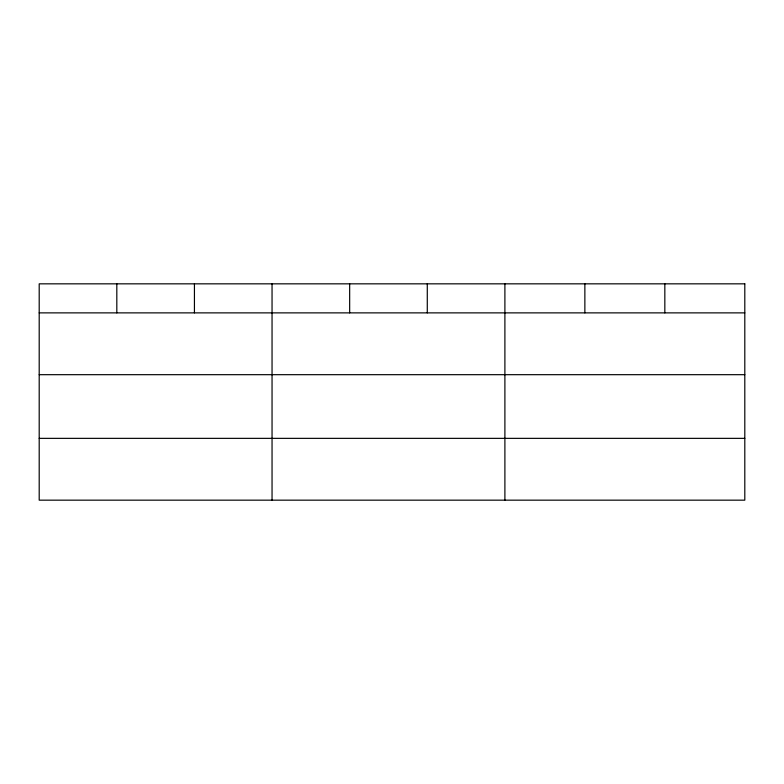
<?xml version="1.0" encoding="UTF-8"?>
<svg xmlns="http://www.w3.org/2000/svg" width="784" height="784" viewBox="0 0 784 784"><rect width="100%" height="100%" fill="white"/><g stroke="black" fill="none" stroke-linecap="round" stroke-linejoin="round"><path stroke-width="1.18" d="M39.2 312.875L744.8 312.875M39.2 374.683L744.8 374.683M39.2 438.354L744.8 438.354M664.832 283.837L664.832 312.875M584.864 283.837L584.864 312.875M504.896 283.837L504.896 500.163M427.28 283.837L427.28 312.875M349.664 283.837L349.664 312.875M272.048 283.837L272.048 500.163M194.432 283.837L194.432 312.875M116.816 283.837L116.816 312.875M744.8 283.837L39.2 283.837L39.2 500.163L744.8 500.163L744.8 283.837"/></g></svg>
